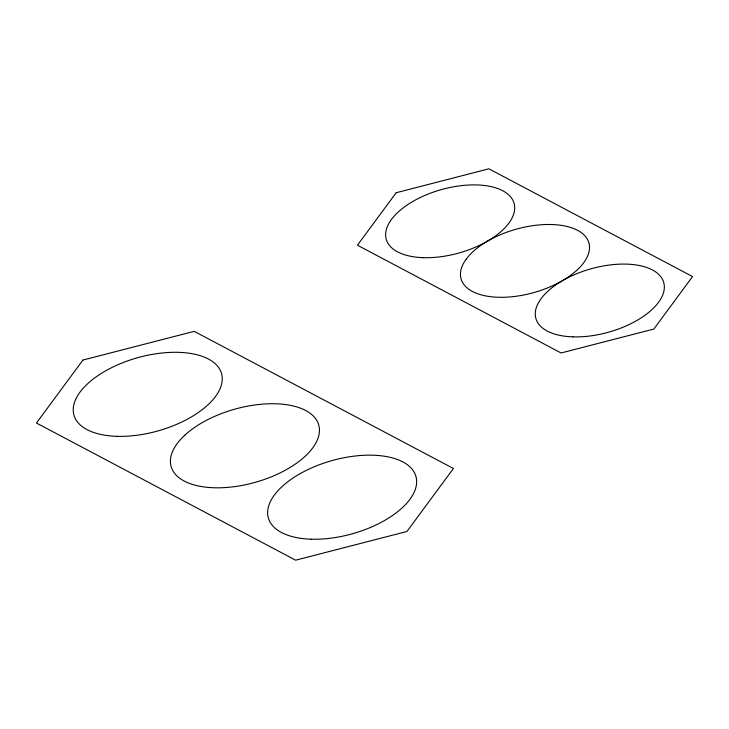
<?xml version="1.0" encoding="UTF-8"?>
<svg xmlns="http://www.w3.org/2000/svg" width="729" height="729" viewBox="0 0 729 729"><rect width="100%" height="100%" fill="white"/><g stroke="black" fill="none" stroke-linecap="round" stroke-linejoin="round"><path stroke-width="1.09" d="M466.296 259.032L464.974 260.936A66.403 32.896 -15.7 0 0 527.723 294.142L531.095 293.322A66.403 32.896 -15.7 0 0 583.683 262.759L585.004 260.854A66.403 32.896 -15.7 0 0 522.256 227.648L518.884 228.469A66.403 32.896 -15.7 0 0 466.296 259.032M82.933 360.053L36.45 423.039L295.646 560.182L406.937 531.487L453.42 468.501L194.215 331.349L82.933 360.053M396.166 192.729L357.429 245.217L561.075 352.973L653.813 329.061L692.55 276.573L488.904 168.818L396.166 192.729M185.084 434.931L182.842 437.072A76.673 37.99 -15.7 0 0 184.209 481.058A76.673 37.99 -15.7 0 0 263.506 479.755L267.251 478.415A76.673 37.99 -15.7 0 0 304.786 456.6L307.027 454.459A76.673 37.99 -15.7 0 0 305.661 410.482A76.673 37.99 -15.7 0 0 226.364 411.785L222.609 413.124A76.673 37.99 -15.7 0 0 185.084 434.931M572.976 336.853A66.403 32.896 -15.7 0 0 664.064 283.918A66.403 32.896 -15.7 0 0 562.405 280.692A66.403 32.896 -15.7 0 0 572.976 336.853M423.33 257.665A66.403 32.896 -15.7 0 0 514.41 204.731A66.403 32.896 -15.7 0 0 412.751 201.505A66.403 32.896 -15.7 0 0 423.33 257.665M116.74 436.325A76.673 37.99 -15.7 0 0 221.926 375.207A76.673 37.99 -15.7 0 0 104.529 371.48A76.673 37.99 -15.7 0 0 116.74 436.325M311.146 539.187A76.673 37.99 -15.7 0 0 416.323 478.069A76.673 37.99 -15.7 0 0 298.936 474.342A76.673 37.99 -15.7 0 0 311.146 539.187"/></g></svg>
